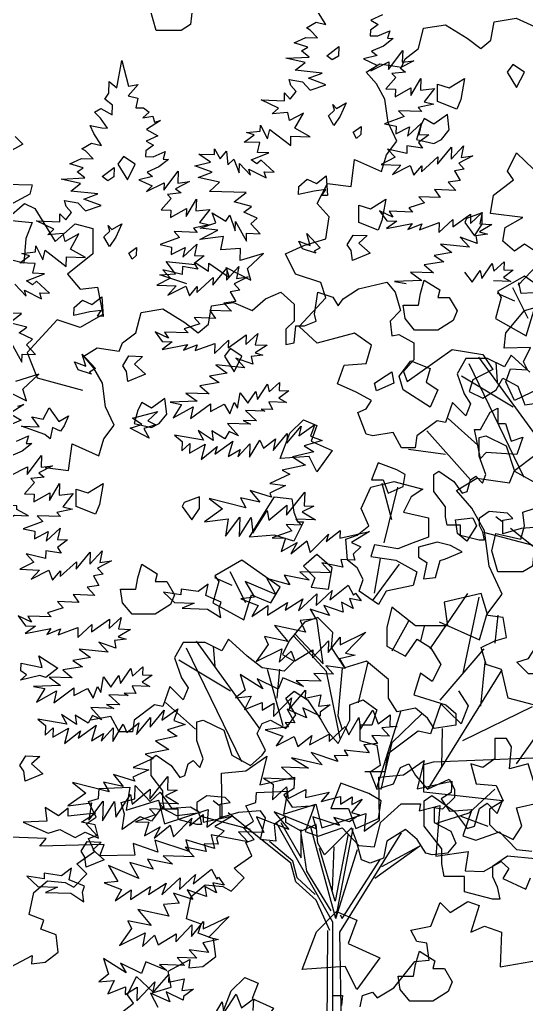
# Model space of a CAD drawing. Header units: inches. Extents: x -11 to 128, y 7 to 56.
# Drawn here: x 60.989 to 61.301, y 22.511 to 23.117 of the extents above; entities that cross this region are included whole.
import ezdxf

# ---------------------------------------------------------------- set-up
doc = ezdxf.new("R2010")
doc.units = ezdxf.units.IN
doc.header["$MEASUREMENT"] = 0
doc.layers.add('CAY', color=94, linetype='Continuous')
doc.layers.add('CAY-3', color=61, linetype='Continuous')
picture_1 = doc.add_image_def('image1.jpg', size_in_pixel=(1680, 1093))

# ---------------------------------------------------------------- blocks, each defined once
blk = doc.blocks.new('A$C76451831')
at = {"layer": 'CAY'}
for p, q in [((994.6, 1818.9), (1022.3, 1839.6)), ((987.6, 1801.8), (994.6, 1818.9)), ((915, 1791.2), (942.7, 1808.3)), ((942.7, 1808.3), (987.6, 1801.8)), ((935.7, 1767), (915, 1791.2)), ((953.4, 1735.8), (935.7, 1767)), ((959.8, 1687.4), (953.4, 1735.8)), ((977.5, 1649), (959.8, 1687.4)), ((4637.9, 1650.9), (4627.6, 1667.1)), ((4715.4, 1664.1), (4699.3, 1656.9)), ((956.3, 1621.3), (977.5, 1649)), ((4611, 1646.4), (4624.4, 1654.1)), ((4624.4, 1654.1), (4637.9, 1650.9)), ((4709.5, 1651.1), (4698.8, 1643.4)), ((4699.3, 1656.9), (4709.5, 1651.1)), ((4616.3, 1643.5), (4611, 1646.4)), ((4626.4, 1632.7), (4616.3, 1643.5)), ((4698.8, 1643.4), (4698.5, 1635.7)), ((4698.5, 1635.7), (4708.9, 1635.3)), ((4708.9, 1635.3), (4725.5, 1642.4)), ((4725.5, 1642.4), (4722.4, 1632.1)), ((946.3, 1586.5), (956.3, 1621.3)), ((4594.4, 1625.7), (4610.5, 1633.3)), ((4612.8, 1620.1), (4594.4, 1625.7)), ((4610.5, 1633.3), (4626.4, 1632.7)), ((4716.6, 1621.4), (4700.5, 1614.3)), ((4730.1, 1631.8), (4716.6, 1621.4)), ((4722.4, 1632.1), (4730.1, 1631.8)), ((890.9, 1611.3), (946.3, 1586.5)), ((4604.5, 1614.9), (4612.8, 1620.1)), ((4615, 1606.4), (4604.5, 1614.9)), ((4708, 1608.6), (4689.3, 1603.8)), ((4700.5, 1614.3), (4708, 1608.6)), ((4723.6, 1589.4), (4743.1, 1615.5)), ((4743.1, 1615.5), (4742.6, 1599.2)), ((4582.8, 1604.8), (4615, 1606.4)), ((4609.3, 1598.9), (4582.8, 1604.8)), ((4595.8, 1588.5), (4609.3, 1598.9)), ((4689.3, 1603.8), (4707.5, 1595.4)), ((4699.6, 1587.6), (4724, 1599.9)), ((4707.5, 1595.4), (4699.6, 1587.6)), ((4724, 1599.9), (4723.6, 1589.4)), ((4758.5, 1601.4), (4739.6, 1591.6)), ((4742.6, 1599.2), (4758.5, 1601.4)), ((4632.8, 1584.5), (4595.8, 1588.5)), ((4614, 1577.4), (4632.8, 1584.5)), ((4747.1, 1585.9), (4728.4, 1583.8)), ((4728.4, 1583.8), (4733.7, 1578.2)), ((4739.6, 1591.6), (4747.1, 1585.9)), ((4587.2, 1575.6), (4605.7, 1572.3)), ((4589.7, 1567.4), (4587.2, 1575.6)), ((4597.1, 1559), (4589.7, 1567.4)), ((4605.7, 1572.3), (4616.2, 1561)), ((4637.7, 1568.4), (4614, 1577.4)), ((4616.2, 1561), (4637.7, 1568.4)), ((4733.7, 1578.2), (4720, 1562.8)), ((4754.1, 1553.5), (4768.1, 1577)), ((4768.1, 1577), (4767.5, 1561.2)), ((4580.8, 1546.4), (4581.1, 1557.2)), ((4581.1, 1557.2), (4589, 1548.8)), ((4589, 1548.8), (4597.1, 1559)), ((4720, 1562.8), (4733.1, 1562.4)), ((4732.8, 1552), (4754.5, 1564.3)), ((4733.1, 1562.4), (4732.8, 1552)), ((4754.5, 1564.3), (4754.1, 1553.5)), ((4767.5, 1561.2), (4786.6, 1563.2)), ((4786.6, 1563.2), (4772.4, 1545.1)), ((4572.7, 1536.2), (4549.1, 1547.5)), ((4549.1, 1547.5), (4580.8, 1546.4)), ((4785.9, 1541.9), (4764.4, 1537.2)), ((4772.4, 1545.1), (4785.9, 1541.9)), ((4564.3, 1528.4), (4572.7, 1536.2)), ((4585.6, 1530.3), (4564.3, 1528.4)), ((4588, 1519.4), (4585.6, 1530.3)), ((4606.9, 1529.6), (4588, 1519.4)), ((4595.3, 1508.7), (4606.9, 1529.6)), ((4769.2, 1531.6), (4737.5, 1532.7)), ((4737.5, 1532.7), (4745, 1524.8)), ((4764.4, 1537.2), (4769.2, 1531.6)), ((4547.6, 1504.9), (4547.9, 1513.1)), ((4547.9, 1513.1), (4557.6, 1494.1)), ((4745, 1524.8), (4718.3, 1514.8)), ((4718.3, 1514.8), (4734.1, 1511.6)), ((4749.5, 1497.9), (4768.7, 1515.8)), ((4768.7, 1515.8), (4765.4, 1500)), ((4525.8, 1489.8), (4539.3, 1499.8)), ((4528.9, 1502.9), (4547.6, 1504.9)), ((4539.3, 1499.8), (4528.9, 1502.9)), ((4557.6, 1494.1), (4560.8, 1507.2)), ((4560.8, 1507.2), (4589.5, 1484.9)), ((4616.2, 1497.1), (4595.3, 1508.7)), ((4734.1, 1511.6), (4733.7, 1501.1)), ((4733.7, 1501.1), (4752.6, 1510.9)), ((4752.6, 1510.9), (4749.5, 1497.9)), ((4779, 1499.6), (4765, 1489.2)), ((4765.4, 1500), (4779, 1499.6)), ((4547, 1489.1), (4525.8, 1489.8)), ((4543.8, 1475.6), (4547, 1489.1)), ((4589.5, 1484.9), (4589.9, 1498)), ((4589.9, 1498), (4616.2, 1497.1)), ((4765, 1489.2), (4770.2, 1481.3)), ((4463.6, 1473.4), (4484.8, 1472.7)), ((4479.5, 1462), (4463.6, 1473.4)), ((4484.8, 1472.7), (4485.1, 1480.4)), ((4485.1, 1480.4), (4492.8, 1466.9)), ((4492.8, 1466.9), (4501.3, 1477.1)), ((4501.3, 1477.1), (4503.4, 1458.4)), ((4535.3, 1465.5), (4559.7, 1475)), ((4559.7, 1475), (4543.8, 1475.6)), ((4722.1, 1480.2), (4732.6, 1469)), ((4748.6, 1473.9), (4722.1, 1480.2)), ((4749, 1484.7), (4748.6, 1473.9)), ((4770.2, 1481.3), (4749, 1484.7)), ((4790.7, 1459.3), (4810.1, 1482.6)), ((4809.5, 1466.3), (4826.5, 1484.8)), ((4810.1, 1482.6), (4809.5, 1466.3)), ((4826.5, 1484.8), (4823.2, 1468.6)), ((4458, 1457.3), (4479.5, 1462)), ((4503.4, 1458.4), (4511.4, 1466.3)), ((4511.4, 1466.3), (4518.8, 1447.4)), ((4518.8, 1447.4), (4519.3, 1460.6)), ((4519.3, 1460.6), (4534.6, 1444.2)), ((4543.3, 1459.7), (4535.3, 1465.5)), ((4548.9, 1465), (4543.3, 1459.7)), ((4566.9, 1448.5), (4548.9, 1465)), ((4732.6, 1469), (4713.7, 1459.2)), ((4713.7, 1459.2), (4740.4, 1458.3)), ((4769, 1449.1), (4791.1, 1469.7)), ((4791.1, 1469.7), (4790.7, 1459.3)), ((4839.1, 1470.7), (4820.2, 1461)), ((4820.2, 1461), (4827.6, 1452.5)), ((4823.2, 1468.6), (4839.1, 1470.7)), ((4481.7, 1448.7), (4458, 1457.3)), ((4462.4, 1441.3), (4481.7, 1448.7)), ((4534.6, 1444.2), (4532.2, 1452.4)), ((4532.2, 1452.4), (4555.8, 1440.7)), ((4555.8, 1440.7), (4553.3, 1449)), ((4553.3, 1449), (4566.9, 1448.5)), ((4740.4, 1458.3), (4729, 1445.5)), ((4729, 1445.5), (4753.5, 1457.8)), ((4753.5, 1457.8), (4758.5, 1444.5)), ((4758.5, 1444.5), (4769.3, 1457.3)), ((4769.3, 1457.3), (4769, 1449.1)), ((4827.6, 1452.5), (4814.4, 1450.3)), ((4814.4, 1450.3), (4822.1, 1436.9)), ((4491.7, 1434.8), (4462.4, 1441.3)), ((4478.1, 1422.1), (4491.7, 1434.8)), ((4822.1, 1436.9), (4805.7, 1434.7)), ((4805.7, 1434.7), (4816.2, 1423.5)), ((4528.3, 1420.4), (4478.1, 1422.1)), ((4512, 1407.8), (4528.3, 1420.4)), ((4786.8, 1424.5), (4794.5, 1413.8)), ((4816.2, 1423.5), (4786.8, 1424.5)), ((4200.3, 1384.7), (4224.5, 1405.3)), ((4224.5, 1405.3), (4238.7, 1398.8)), ((4535.8, 1401.5), (4512, 1407.8)), ((4773, 1406.4), (4751.5, 1399.4)), ((4794.5, 1413.8), (4765.1, 1414.8)), ((4765.1, 1414.8), (4773, 1406.4)), ((4238.7, 1398.8), (4266.4, 1353.4)), ((4487, 1379.2), (4482, 1392.5)), ((4482, 1392.5), (4500.7, 1381.4)), ((4525.1, 1393.7), (4535.8, 1401.5)), ((4543.4, 1385.4), (4525.1, 1393.7)), ((4711.4, 1395.4), (4721.4, 1381.9)), ((4729.7, 1386.6), (4711.4, 1395.4)), ((4724.6, 1394.9), (4729.7, 1386.6)), ((4756.7, 1393.8), (4724.6, 1394.9)), ((4751.5, 1399.4), (4756.7, 1393.8)), ((4835.9, 1377.9), (4852.3, 1393.2)), ((4852.3, 1393.2), (4849, 1377.4)), ((4465.5, 1371.8), (4487, 1379.2)), ((4500.7, 1381.4), (4505.9, 1389.4)), ((4505.9, 1389.4), (4513.4, 1367.9)), ((4513.4, 1367.9), (4513.8, 1381)), ((4513.8, 1381), (4528.7, 1353.7)), ((4535, 1377.5), (4543.4, 1385.4)), ((4735, 1381.4), (4721, 1371)), ((4721, 1371), (4756.1, 1378)), ((4721.4, 1381.9), (4735, 1381.4)), ((4756.1, 1378), (4750.4, 1370)), ((4766.3, 1369.4), (4793.3, 1379.4)), ((4792.9, 1365.8), (4812.1, 1383.7)), ((4793.3, 1379.4), (4792.9, 1365.8)), ((4811.7, 1373.3), (4836.3, 1391)), ((4812.1, 1383.7), (4811.7, 1373.3)), ((4836.3, 1391), (4835.9, 1377.9)), ((4266.4, 1353.4), (4294.1, 1377.6)), ((4294.1, 1377.6), (4318.3, 1371.1)), ((4318.3, 1371.1), (4318.3, 1336.3)), ((4464.9, 1355.9), (4489.4, 1368.7)), ((4489.4, 1368.7), (4465.5, 1371.8)), ((4528.7, 1353.7), (4529.1, 1364.6)), ((4529.1, 1364.6), (4547.7, 1363.9)), ((4547.7, 1363.9), (4535, 1377.5)), ((4750.4, 1370), (4769.3, 1377.5)), ((4769.3, 1377.5), (4766.3, 1369.4)), ((4865.3, 1376.9), (4848.6, 1366.6)), ((4848.6, 1366.6), (4859.4, 1363.5)), ((4849, 1377.4), (4865.3, 1376.9)), ((4497.2, 1360.3), (4464.9, 1355.9)), ((4493.9, 1341.8), (4497.2, 1360.3)), ((4822.1, 1359.3), (4834.8, 1345.7)), ((4845.4, 1350.8), (4822.1, 1359.3)), ((4859.4, 1363.5), (4843.5, 1361.3)), ((4843.5, 1361.3), (4845.4, 1350.8)), ((4520.7, 1343.6), (4493.9, 1341.8)), ((4520.1, 1327.3), (4520.7, 1343.6)), ((4810.5, 1338.4), (4786.3, 1334.3)), ((4834.8, 1345.7), (4795, 1349.9)), ((4795, 1349.9), (4810.5, 1338.4)), ((4318.3, 1336.3), (4283.5, 1308.6)), ((4431.5, 1309.1), (4418.5, 1325.8)), ((4418.5, 1325.8), (4458.3, 1321.7)), ((4458.3, 1321.7), (4458.4, 1324.4)), ((4458.4, 1324.4), (4477, 1312.9)), ((4477, 1312.9), (4477.4, 1323.8)), ((4477.4, 1323.8), (4505.7, 1304.2)), ((4552.2, 1337), (4520.1, 1327.3)), ((4530.1, 1316.5), (4552.2, 1337)), ((4799.6, 1325.7), (4772.7, 1321.2)), ((4786.3, 1334.3), (4799.6, 1325.7)), ((4868.1, 1312.9), (4882.1, 1325.5)), ((4882.1, 1325.5), (4881.7, 1314.6)), ((4501.2, 1317.5), (4535, 1300.5)), ((4505.7, 1304.2), (4501.2, 1317.5)), ((4535, 1300.5), (4530.1, 1316.5)), ((4753.8, 1311.4), (4769.3, 1300)), ((4785.5, 1310.3), (4753.8, 1311.4)), ((4772.7, 1321.2), (4785.5, 1310.3)), ((4828.1, 1311.5), (4838.5, 1297.6)), ((4838.5, 1297.6), (4849.5, 1313.5)), ((4849.5, 1313.5), (4851.8, 1302.5)), ((4851.8, 1302.5), (4865.7, 1323.4)), ((4865.7, 1323.4), (4868.1, 1312.9)), ((4894.8, 1314.2), (4881.4, 1304.2)), ((4881.7, 1314.6), (4894.8, 1314.2)), ((4283.5, 1308.6), (4300.6, 1287.9)), ((4410.2, 1307.5), (4431.5, 1309.1)), ((4446.9, 1295.4), (4410.2, 1307.5)), ((4682.3, 1288.4), (4721.2, 1297.8)), ((4721.2, 1297.8), (4733, 1283.7)), ((4769.3, 1300), (4732.1, 1298.6)), ((4732.1, 1298.6), (4747.8, 1295.7)), ((4891.6, 1298.4), (4867.6, 1299.3)), ((4881.4, 1304.2), (4891.6, 1298.4)), ((4300.6, 1287.9), (4324.7, 1290.9)), ((4324.7, 1290.9), (4331.8, 1253.1)), ((4554.9, 1274.6), (4575.8, 1283.7)), ((4575.8, 1283.7), (4594.3, 1267.5)), ((4622.2, 1253.8), (4626.9, 1283.7)), ((4626.9, 1283.7), (4647.3, 1277)), ((4661.5, 1274.6), (4682.3, 1288.4)), ((4733, 1283.7), (4740.1, 1258.5)), ((4481, 1265.2), (4511.3, 1269.9)), ((4511.3, 1269.9), (4536.5, 1258.5)), ((4536.5, 1258.5), (4554.9, 1274.6)), ((4647.3, 1277), (4654.4, 1265.2)), ((4654.4, 1265.2), (4661.5, 1274.6)), ((4384.3, 1256.1), (4414.2, 1260.8)), ((4414.2, 1260.8), (4444.1, 1242.4)), ((4476.7, 1240), (4481, 1265.2)), ((4594.3, 1267.5), (4594.3, 1244.3)), ((4740.1, 1258.5), (4725.9, 1244.3)), ((4269.3, 1246.1), (4228, 1201.2)), ((4300.6, 1235.4), (4269.3, 1246.1)), ((4331.8, 1253.1), (4300.6, 1235.4)), ((4377.3, 1228.2), (4384.3, 1256.1)), ((4594.3, 1244.3), (4582.9, 1232.9)), ((4608.4, 1237.6), (4624.5, 1244.3)), ((4624.5, 1244.3), (4622.2, 1253.8)), ((4725.9, 1244.3), (4728.3, 1223.9)), ((4444.1, 1242.4), (4462.6, 1228.2)), ((4462.6, 1228.2), (4476.7, 1240)), ((4582.9, 1232.9), (4582.9, 1212.1)), ((4594.3, 1214.4), (4596.6, 1237.6)), ((4596.6, 1237.6), (4608.4, 1237.6)), ((4358.8, 1214.4), (4377.3, 1228.2)), ((4728.3, 1223.9), (4737.7, 1225.8)), ((4737.7, 1225.8), (4758.6, 1214.4)), ((4305.7, 1196), (4324.2, 1207.4)), ((4324.2, 1207.4), (4354.1, 1203)), ((4354.1, 1203), (4358.8, 1214.4)), ((4582.9, 1212.1), (4594.3, 1214.4)), ((4749.1, 1161.4), (4811.2, 1205.4)), ((4758.6, 1214.4), (4758.6, 1191.2)), ((4811.2, 1205.4), (4852.9, 1198.3)), ((4228, 1201.2), (4241.6, 1166.4)), ((4319.5, 1179.8), (4305.7, 1196)), ((4758.6, 1191.2), (4744.4, 1175.1)), ((4852.9, 1198.3), (4866.7, 1177.9)), ((4331.3, 1159), (4319.5, 1179.8)), ((4866.7, 1177.9), (4839.1, 1163.7)), ((4241.6, 1166.4), (4304.1, 1149.3)), ((4744.4, 1175.1), (4749.1, 1161.4)), ((4839.1, 1163.7), (4834.4, 1147.6)), ((4871.4, 1149.9), (4880.4, 1166.1)), ((4880.4, 1166.1), (4901.2, 1154.7)), ((4335.6, 1126.7), (4331.3, 1159)), ((4852.9, 1138.5), (4871.4, 1149.9)), ((4901.2, 1154.7), (4910.7, 1129.1)), ((4834.4, 1147.6), (4852.9, 1138.5)), ((4347.4, 1101.2), (4335.6, 1126.7)), ((4910.7, 1129.1), (4942.9, 1133.8)), ((4333.2, 1082.7), (4347.4, 1101.2)), ((4326.6, 1059.5), (4333.2, 1082.7)), ((4284.9, 1039.1), (4289.6, 1076)), ((4289.6, 1076), (4326.6, 1059.5)), ((4252.7, 1043.4), (4284.9, 1039.1)), ((4728.3, 971.5), (4715.1, 1021.6)), ((4717.8, 939.8), (4736.3, 1016.3)), ((4704.6, 871.1), (4712.5, 918.7)), ((4701.9, 860.6), (4738.9, 910.7)), ((2009.3, 881.7), (1985.5, 892.2)), ((2027.8, 857.9), (2006.6, 900.2)), ((4509.3, 881.7), (4485.5, 892.2)), ((4527.8, 857.9), (4506.6, 900.2)), ((4781, 794.5), (4832.5, 870.4)), ((4850.9, 870.4), (4799.8, 858.6)), ((4826.2, 761), (4847.8, 865.6)), ((4860, 840.1), (4850.9, 870.4)), ((4728.3, 851.9), (4721.2, 824)), ((4760.5, 826.3), (4728.3, 851.9)), ((4799.8, 858.6), (4804.6, 826.3)), ((4626.9, 837.7), (4608.4, 831)), ((4647.3, 816.9), (4626.9, 837.7)), ((4880.8, 837.7), (4860, 840.1)), ((4870.1, 802.5), (4874.1, 840.9)), ((4885.5, 810.2), (4880.8, 837.7)), ((4608.4, 831), (4587.6, 805.5)), ((4634, 774), (4625.3, 835.7)), ((4721.2, 824), (4721.2, 798.4)), ((4728.6, 791.9), (4751.7, 832.8)), ((4804.6, 826.3), (4760.5, 826.3)), ((4768, 805.1), (4772.9, 825.9)), ((4638.7, 763.4), (4593.5, 812.2)), ((4595.8, 814.5), (4634, 774)), ((4645.4, 796.4), (4647.3, 816.9)), ((2047.7, 684.5), (1960.2, 805.1)), ((1985.8, 770.9), (1983.8, 797.9)), ((4442.1, 803.1), (4430.3, 782.3)), ((4472, 803.1), (4442.1, 803.1)), ((4547.7, 684.5), (4460.2, 805.1)), ((4495.2, 791.7), (4472, 803.1)), ((4485.8, 770.9), (4483.8, 797.9)), ((4504.2, 807.8), (4495.2, 791.7)), ((4529.8, 784.6), (4504.2, 807.8)), ((4587.6, 805.5), (4578.1, 787)), ((4721.2, 798.4), (4746.8, 784.6)), ((4746.8, 784.6), (4762.9, 807.8)), ((4762.9, 807.8), (4781.4, 796.4)), ((4850.9, 796.4), (4869.4, 805.5)), ((4869.4, 805.5), (4885.5, 810.2)), ((2022.3, 639.8), (1946.8, 795.6)), ((4522.3, 639.8), (4446.8, 795.6)), ((4550.6, 768.5), (4529.8, 784.6)), ((4578.1, 787), (4594.3, 777.9)), ((4663.8, 768.5), (4645.4, 796.4)), ((4781.4, 796.4), (4795.5, 773.2)), ((4794.3, 724.1), (4854.9, 794.5)), ((4857.6, 773.2), (4850.9, 796.4)), ((2007, 736.3), (1936.2, 779.1)), ((4430.3, 782.3), (4439.8, 754.7)), ((4507, 736.3), (4436.2, 779.1)), ((4594.3, 777.9), (4580.5, 763.8)), ((4693.7, 777.9), (4663.8, 768.5)), ((4682.7, 720.5), (4695.7, 776.4)), ((4723.6, 752.4), (4693.7, 777.9)), ((4795.5, 773.2), (4783.7, 750)), ((4850.1, 715.8), (4856.4, 776.4)), ((4878.5, 766.1), (4857.6, 773.2)), ((4580.5, 763.8), (4550.6, 768.5)), ((4579.1, 689), (4557.9, 766.3)), ((4571.1, 726.8), (4574.5, 766.9)), ((4657.5, 671.8), (4638.7, 763.4)), ((4659.9, 768.1), (4654, 702.8)), ((4767.6, 761.4), (4758.6, 731.5)), ((4783.7, 750), (4767.6, 761.4)), ((4778.7, 602.9), (4879.6, 765.8)), ((4887.9, 726.8), (4878.5, 766.1)), ((4439.8, 754.7), (4448.8, 741)), ((4723.6, 726.8), (4723.6, 752.4)), ((4423.7, 742.9), (4414.2, 715.4)), ((4430.3, 736.3), (4423.7, 742.9)), ((4442.1, 724.5), (4430.3, 736.3)), ((4448.8, 741), (4442.1, 724.5)), ((4758.6, 731.5), (4802.2, 717.8)), ((1958.8, 684.4), (1917.8, 720.8)), ((4402.8, 717.8), (4374.9, 696.9)), ((4414.2, 715.4), (4402.8, 717.8)), ((4458.8, 684.4), (4417.8, 720.8)), ((4735.4, 708.3), (4723.6, 726.8)), ((4802.2, 717.8), (4816, 706)), ((4922.5, 717.8), (4887.9, 726.8)), ((1948.8, 636.8), (1888.7, 704)), ((4654, 702.8), (4659.9, 684)), ((4707.6, 603.7), (4740.9, 709.9)), ((4728.7, 665.9), (4769.2, 705.2)), ((4760.5, 713.1), (4735.4, 708.3)), ((4777, 699.3), (4760.5, 713.1)), ((4816, 706), (4816, 689.9)), ((4825.4, 669), (4921.3, 715.4)), ((4342.7, 701.7), (4314.8, 696.9)), ((4354.1, 680.8), (4342.7, 701.7)), ((4374.9, 696.9), (4372.6, 680.8)), ((4786.1, 685.5), (4777, 699.3)), ((4816, 689.9), (4786.1, 685.5)), ((4899.3, 636.8), (4938.6, 692.2)), ((1914.2, 671.4), (1863.5, 678.5)), ((4372.6, 680.8), (4354.1, 680.8)), ((4796.7, 631.7), (4797.9, 685.1)), ((4713.4, 601.8), (4728.7, 665.9)), ((4834.4, 569.5), (4869.4, 602.2)), ((1991.5, 579.5), (1983.4, 586)), ((4491.5, 579.5), (4483.4, 586)), ((2041.2, 539.6), (2003.7, 569.7)), ((4541.2, 539.6), (4503.7, 569.7)), ((4789.6, 555.4), (4834.4, 569.5)), ((2034.5, 546.7), (1966.9, 564.4)), ((4534.5, 546.7), (4466.9, 564.4)), ((4647.3, 419.7), (4569.9, 556)), ((4575.8, 556.2), (4604.1, 507.8)), ((4823, 565.2), (4860, 551.4)), ((4602.9, 544.4), (4611.2, 489.7)), ((4604.1, 507.8), (4604.1, 546.7)), ((4651.6, 424.8), (4617.3, 549.9)), ((4668.2, 540.8), (4650.5, 448.4)), ((4651.6, 424.8), (4675, 548.1)), ((4656.8, 405.9), (4741.3, 542.4)), ((4589.9, 500.7), (4541.2, 539.6)), ((4592.3, 503.1), (4560.4, 530.2)), ((4650.5, 448.4), (4629.2, 520.8)), ((4646.9, 463.7), (4649.3, 523.1)), ((4651.6, 424.8), (4681.2, 519.2)), ((4705.1, 479.9), (4766.8, 524.3)), ((4714.5, 496), (4764.5, 523.1)), ((4596.6, 475.1), (4589.9, 500.7)), ((4598.2, 480.3), (4592.3, 503.1)), ((4659.9, 424.8), (4712.2, 505.4)), ((4611.2, 489.7), (4644.6, 435.4)), ((4624.5, 449.6), (4596.6, 475.1)), ((4623.3, 457.8), (4598.2, 480.3)), ((4643, 408.3), (4624.5, 449.6)), ((4647.3, 135.4), (4647.3, 419.7)), ((4657.5, 429.5), (4659.9, 424.8)), ((4638.3, 140.1), (4640.6, 408.3)), ((4661.5, 135.4), (4656.8, 405.9))]:
    blk.add_line(p, q, dxfattribs=at)
for points in [[(4205.5, 1917.1), (4235, 1933), (4233.9, 1921.4), (4252.9, 1923.5), (4270.8, 1937.2), (4267.7, 1961.4), (4246.6, 1968.8), (4250.8, 1981.5), (4230.8, 1988.9), (4237.1, 2019.4), (4256.1, 2035.3), (4280.3, 2033.1), (4291.9, 2026.8), (4309.9, 2044.7), (4296.2, 2058.5), (4320.4, 2075.3), (4312, 2093.3), (4323.6, 2097.5), (4308.8, 2113.3), (4322.5, 2122.8), (4312, 2143.9), (4325.7, 2148.1), (4326.7, 2161.8), (4368.9, 2163.9), (4363.7, 2132.3), (4408, 2146), (4416.4, 2113.3), (4476.5, 2133.3), (4474.4, 2109.1), (4495.5, 2123.9), (4494.4, 2182.9), (4528.2, 2186.1), (4556.7, 2206.1), (4547.2, 2167.1), (4594.6, 2177.6), (4593.6, 2161.8), (4579.9, 2153.4), (4591.5, 2136.5), (4622.1, 2138.6), (4609.4, 2102.8), (4627.3, 2096.4), (4660, 2108), (4683.2, 2083.8), (4704.3, 2081.7), (4712.8, 2115.4), (4741.2, 2140.7), (4767.6, 2140.7), (4765.5, 2131.2), (4794, 2138.6), (4788.7, 2069), (4833, 2075.3), (4828.8, 2049), (4854.1, 2047.9), (4878.3, 2061.6), (4888.9, 2052.1), (4880.5, 2038.4), (4912.1, 2023.7), (4918.4, 2039.5)], [(4930, 1151.2), (4896.3, 1135.4), (4884.7, 1160.7), (4891, 1178.6), (4914.2, 1177.5), (4908.9, 1188.1), (4918.4, 1208.1), (4882.5, 1207.1), (4884.7, 1228.2), (4910, 1258.8), (4924.7, 1263)], [(4939.5, 1284.1), (4905.7, 1282), (4902.6, 1296.7), (4901.5, 1293.6), (4937.4, 1331.5), (4910, 1349.5), (4896.3, 1340), (4880.4, 1353.7), (4883.6, 1372.7), (4907.9, 1386.4), (4863.6, 1391.6), (4867.8, 1417), (4895.2, 1438.1), (4886.8, 1449.7), (4899.4, 1475), (4922.6, 1452.8)], [(4680, 1494.9), (4675.3, 1503.2), (4686, 1511), (4685.6, 1500.1), (4680, 1494.9)], [(444.5, 1066.7), (472, 1087.8), (463.5, 1099.4), (476.2, 1124.7), (499.4, 1102.6), (523.6, 1110), (519.4, 1132.1), (549, 1147.9), (547.9, 1136.3), (566.9, 1138.4), (584.8, 1152.1), (581.7, 1176.4), (560.6, 1183.8), (564.8, 1196.4), (544.7, 1203.8), (551.1, 1234.4), (570.1, 1250.2), (594.3, 1248.1), (605.9, 1241.8), (623.8, 1259.7), (610.1, 1273.4), (634.4, 1290.3), (625.9, 1308.2), (637.6, 1312.5), (622.8, 1328.3), (636.5, 1337.8), (625.9, 1358.9), (639.7, 1363.1), (640.7, 1376.8), (682.9, 1378.9), (677.6, 1347.3), (721.9, 1361), (730.4, 1328.3), (790.5, 1348.3), (788.4, 1324.1), (809.5, 1338.8), (808.4, 1397.9), (842.2, 1401.1), (870.6, 1421.1), (861.1, 1382.1), (908.6, 1392.6), (907.6, 1376.8), (893.8, 1368.4), (905.4, 1351.5), (936, 1353.6), (923.4, 1317.7), (941.3, 1311.4), (974, 1323), (997.2, 1298.7), (1018.3, 1296.6)], [(1324.2, 1107.9), (1334.7, 1097.3), (1315.7, 1086.8)], [(1310.4, 1042.5), (1347.4, 1041.4), (1344.2, 1028.7), (1309.4, 1009.8)], [(1314.7, 992.9), (1347.4, 989.7), (1338.9, 967.6), (1335.8, 933.8), (1302, 942.3)], [(2029.8, 784.6), (2004.2, 807.8), (1995.2, 791.7), (1972, 803.1), (1942.1, 803.1), (1930.3, 782.3), (1939.8, 754.7), (1948.8, 741), (1942.1, 724.5), (1930.3, 736.3), (1923.7, 742.9), (1914.2, 715.4), (1902.8, 717.8), (1874.9, 696.9), (1872.6, 680.8), (1854.1, 680.8), (1842.7, 701.7), (1814.8, 696.9), (1805.7, 699.3), (1794.3, 729.2), (1805.7, 733.9), (1812.8, 745.3), (1792, 757.1), (1766.4, 768.5), (1775.5, 794.1), (1805.7, 796.4), (1812.8, 821.6), (1789.6, 837.7), (1738.5, 824), (1713.4, 847.2), (1750.3, 886.5), (1743.2, 907.3), (1708.6, 918.7), (1694.9, 946.6), (1720, 958), (1750.3, 967.1), (1755, 997.4), (1738.5, 1015.9), (1752.7, 1043.4), (1784.9, 1039.1), (1789.6, 1076), (1826.6, 1059.5), (1833.2, 1082.7), (1847.4, 1101.2), (1835.6, 1126.7), (1831.3, 1159), (1819.5, 1179.8), (1805.7, 1196), (1824.2, 1207.4), (1854.1, 1203), (1858.8, 1214.4), (1877.3, 1228.2), (1884.3, 1256.1), (1914.2, 1260.8), (1944.1, 1242.4), (1962.6, 1228.2), (1976.7, 1240), (1981, 1265.2), (2011.3, 1269.9), (2036.5, 1258.5)], [(1305.7, 761.9), (1339.5, 744.9), (1334.6, 760.9), (1356.7, 781.5), (1324.6, 771.7)], [(1318.3, 825.4), (1333.2, 798.2), (1333.6, 809), (1352.2, 808.4), (1339.5, 822), (1347.9, 829.8), (1329.6, 838.2), (1340.3, 846), (1316.5, 852.2), (1332.8, 864.8), (1282.6, 866.6)], [(1323.8, 905), (1339.1, 888.6), (1336.7, 896.9), (1360.3, 885.2), (1357.8, 893.4), (1371.4, 892.9), (1353.4, 909.4), (1347.8, 904.2), (1339.8, 909.9), (1364.2, 919.5), (1348.4, 920), (1351.5, 933.5), (1330.3, 934.3), (1343.8, 944.2), (1333.4, 947.3), (1352.1, 949.4), (1352.4, 957.5), (1362.1, 938.6), (1365.3, 951.6), (1394, 929.3), (1394.4, 942.4), (1420.7, 941.5), (1399.8, 953.1), (1411.4, 974), (1392.5, 963.8), (1390.1, 974.8), (1368.8, 972.8), (1377.2, 980.7), (1353.6, 991.9), (1385.3, 990.8), (1385.6, 1001.7), (1393.5, 993.3), (1401.6, 1003.4), (1394.2, 1011.8), (1391.7, 1020.1), (1410.2, 1016.7), (1420.7, 1005.5), (1442.2, 1012.9), (1418.5, 1021.8), (1437.3, 1028.9), (1400.3, 1032.9), (1413.8, 1043.3), (1387.3, 1049.2), (1419.5, 1050.8), (1409, 1059.4), (1417.3, 1064.5), (1398.9, 1070.1), (1415, 1077.7), (1430.9, 1077.2), (1420.8, 1088), (1415.5, 1090.9), (1428.9, 1098.6), (1442.4, 1095.4), (1432.1, 1111.6), (1427, 1122.6), (1443.2, 1119.4), (1450.9, 1119.1), (1441, 1132.6), (1433.1, 1141), (1441.4, 1146.2), (1457, 1137.5), (1457.5, 1150.6), (1447.3, 1159.1), (1452.6, 1167.1), (1453.1, 1182.9), (1463.7, 1174.4), (1470.5, 1211.8), (1479.7, 1176.6), (1492.9, 1178.8), (1479.2, 1163.4), (1492.2, 1160.3), (1489.5, 1147.2), (1499.9, 1146.8), (1507.9, 1141.1), (1499.4, 1133.3), (1512.7, 1135.5), (1515.1, 1127.3), (1523.3, 1129.7), (1504.3, 1117.2), (1519.9, 1108.5), (1503.8, 1101.4), (1514, 1095.6), (1503.3, 1087.8), (1503, 1080.1), (1513.4, 1079.7), (1530, 1086.9), (1526.9, 1076.5), (1534.6, 1076.3), (1521.1, 1065.9), (1505, 1058.7), (1512.5, 1053), (1493.8, 1048.2), (1512, 1039.9), (1504.1, 1032), (1528.5, 1044.3), (1528.1, 1033.9), (1547.6, 1060), (1547.1, 1043.7), (1563, 1045.8), (1544.1, 1036.1), (1551.6, 1030.3), (1532.9, 1028.3), (1538.2, 1022.7), (1524.5, 1007.3), (1537.6, 1006.8), (1537.3, 996.4), (1559, 1008.8), (1558.6, 997.9), (1572.6, 1021.5), (1572, 1005.6), (1591.1, 1007.7), (1576.9, 989.6), (1590.4, 986.4), (1568.9, 981.7), (1573.7, 976.1), (1542, 977.2), (1549.5, 969.2), (1522.8, 959.3), (1538.6, 956), (1538.2, 945.6), (1557.1, 955.4), (1554, 942.3), (1573.2, 960.2), (1569.9, 944.5), (1583.5, 944), (1569.5, 933.6), (1574.7, 925.7), (1553.5, 929.2), (1553.1, 918.3), (1526.6, 924.7), (1537.1, 913.4), (1518.2, 903.7), (1544.9, 902.7), (1533.5, 890), (1558, 902.3), (1563, 889), (1573.8, 901.7), (1573.5, 893.6), (1595.6, 914.1), (1595.2, 903.7), (1614.6, 927.1), (1614, 910.8), (1631, 929.2), (1627.7, 913), (1643.6, 915.2), (1624.7, 905.4), (1632.1, 897), (1618.9, 894.7), (1626.6, 881.3), (1610.2, 879.2), (1620.7, 867.9), (1591.3, 868.9), (1599.1, 858.2), (1569.6, 859.3), (1577.5, 850.8), (1556, 843.9), (1561.2, 838.3), (1529.1, 839.4), (1534.2, 831), (1515.9, 839.8), (1525.9, 826.3), (1539.5, 825.9), (1525.5, 815.5), (1560.6, 822.4), (1554.9, 814.4), (1573.8, 821.9), (1570.8, 813.9), (1597.8, 823.8), (1597.4, 810.2), (1616.6, 828.2), (1616.2, 817.7), (1640.9, 835.5), (1640.4, 822.3), (1656.8, 837.6), (1653.5, 821.9), (1669.8, 821.3), (1653.1, 811), (1663.9, 807.9), (1648, 805.8), (1649.9, 795.3), (1626.6, 803.8), (1639.3, 790.2), (1599.5, 794.3), (1615, 782.9), (1590.8, 778.7), (1604.1, 770.1), (1577.2, 765.6), (1590, 754.7), (1558.3, 755.8), (1573.8, 744.4), (1536.6, 743), (1552.3, 740.2), (1540.8, 721.6), (1568.1, 736.9), (1564.8, 720.7), (1592.2, 741.1), (1591.9, 730.6), (1610.8, 740.4), (1618.5, 727), (1624.5, 742.7), (1629.2, 734.8), (1632.6, 756), (1643, 742), (1654, 757.9), (1656.3, 747), (1670.2, 767.8), (1672.6, 757.3), (1686.6, 770), (1686.2, 759.1), (1699.3, 758.6), (1685.9, 748.7), (1696.1, 742.9), (1672.1, 743.7), (1677.2, 733.1), (1661.3, 733.7), (1666.6, 730.8), (1639.9, 731.7), (1655.3, 717.6), (1636.8, 718.2), (1647, 712.9), (1615.3, 714), (1630.6, 697.1), (1617.6, 703), (1611.9, 692.8), (1593.7, 703.8), (1595.9, 690.6), (1575.1, 704.5), (1582.3, 691.1), (1542.7, 697.9), (1553.3, 689.4), (1552.8, 676.3), (1563.6, 686.3), (1563.1, 673.2), (1584.9, 685.6), (1579.1, 664.5), (1601.1, 682.3), (1598, 672), (1622.6, 689.7), (1616.4, 668.6), (1632.6, 678.5), (1629.6, 668.1), (1646.1, 686.1), (1645.4, 667.6), (1659.8, 691.1), (1664.9, 680), (1681.2, 693.1), (1677.9, 676.9), (1697.3, 700.2), (1696.8, 687.1), (1716.2, 710.4), (1713, 696.9), (1734.9, 712.5), (1729.3, 696.4), (1745, 690.8), (1720.7, 683.5), (1733.6, 674.9), (1704.3, 668.2), (1722.5, 656.7), (1690.1, 650.1), (1700.8, 644.3), (1673.6, 631.7), (1694.8, 628.7), (1673.2, 618.6), (1675.7, 613), (1646.5, 622.2), (1659.6, 605.9), (1633, 611.8), (1640.7, 598.4), (1590.4, 611), (1608.5, 596.8), (1583.9, 579.1), (1616.2, 583.4), (1612.6, 559.5), (1632.1, 585.5), (1631.2, 558.8), (1648, 585), (1649.9, 563.6), (1669.6, 594.7), (1671.9, 581.4), (1696.6, 601.9), (1696.1, 588.3), (1721.2, 619.6), (1720.6, 601), (1733.7, 600.6), (1717.6, 593), (1735.8, 581.9), (1709.1, 582.8), (1716.9, 574.4), (1695.7, 575.2), (1703.5, 566.7), (1676.5, 557.2), (1695, 556.6), (1688.9, 538.2), (1710.7, 550.6), (1702.4, 535), (1724.3, 552.8), (1728.8, 536.8), (1753.7, 562.3), (1750.6, 551.9), (1769.7, 567.1), (1769.3, 556.7), (1810, 565.7), (1785.4, 550.7), (1798.4, 544.8), (1787.6, 534.8), (1790, 526.5), (1771, 527.2), (1773.4, 516.7), (1744.6, 522.7), (1757.2, 509.1), (1714.7, 510.6), (1727.4, 499.2), (1693.2, 505.9), (1700.9, 492.5), (1669.1, 501.3), (1681.4, 479.5), (1639.5, 497.3), (1652.3, 475.6), (1633.6, 473.5), (1657.4, 464.5), (1648.7, 449), (1670.5, 464.1), (1670, 450.9), (1697.4, 468.6), (1694.3, 457.8), (1718.8, 473.3), (1712.8, 457.1), (1737.7, 480.3), (1737.1, 464.5), (1759.1, 485), (1755.9, 472), (1780.7, 492.4), (1788.3, 478.5), (1790.7, 481.2), (1798.5, 470.5), (1782.7, 473.7), (1787.7, 460), (1771.7, 468.7), (1773.9, 455), (1747.5, 464.1), (1755.2, 450.7), (1728.8, 459.3), (1736.5, 445.9), (1715.1, 443.9), (1722.2, 427.8), (1680, 437), (1698.2, 415), (1666.3, 421.6), (1671.3, 411), (1654.7, 387.5), (1689.7, 404.9), (1686.3, 386.4), (1702.7, 401.7), (1707.7, 388.4), (1732.3, 403.4), (1731.9, 392.6), (1754, 415.8), (1753.4, 400), (1770, 420.7), (1769.7, 410.3), (1805.2, 427.6), (1777.4, 399.1), (1790.4, 396), (1769, 391.3), (1776.7, 377.8), (1750.1, 381.5), (1760.6, 370.2), (1733.8, 371.2), (1743.9, 360.4), (1709.5, 361.6), (1719.6, 353.1), (1691, 365), (1685, 349.3), (1656.1, 363.5), (1663.8, 350.1), (1632.7, 369.7), (1639.7, 348.2), (1626.2, 337.8), (1647.6, 339.7), (1638.8, 321.5), (1663.1, 331), (1662.7, 320.6), (1679, 330.5), (1678.3, 311.9), (1703.2, 337.8), (1700, 322), (1722.2, 348), (1721.8, 337.1), (1743.2, 341.8), (1740, 326.1), (1756.3, 327.8), (1742.4, 317.8), (1742.2, 312.4), (1718.6, 324.1), (1723.6, 310.3), (1697.2, 322.1), (1707.5, 303.2), (1694.3, 303.7), (1699.1, 298), (1667.2, 293.7), (1691, 285.2), (1682.3, 271.9), (1706.8, 284.6), (1711.8, 270.9), (1730.9, 286.1), (1727.7, 273), (1755, 287.9), (1754.6, 277.5), (1776.6, 298.1), (1781.7, 287), (1795.6, 310.5), (1797.8, 294.6), (1814.6, 320.8), (1822.1, 301.9), (1838.4, 314.5), (1837.8, 298.6), (1848.2, 298.3), (1826.8, 296.3), (1837.3, 285.1), (1813.3, 285.9), (1821.1, 275.2), (1802.5, 273.1), (1809.8, 262), (1775.5, 265.9), (1780.6, 258), (1761.6, 258.7), (1766.8, 250.4), (1730.1, 262.5), (1745.3, 245.7), (1703.1, 255.3), (1726.6, 241.3), (1689.5, 242.6), (1707.5, 225.7), (1664.9, 227.2), (1677.8, 219), (1677, 197.7), (1696.2, 215.6), (1698.4, 199.7), (1722.9, 212), (1722.5, 201.1), (1754.9, 208.2), (1743.6, 195.4), (1770.5, 202.2), (1770.2, 191.8), (1786.4, 201.6), (1786, 191.2), (1799.9, 198.4), (1785.6, 180.3), (1796.4, 177.2), (1782.5, 167.3), (1761.4, 173.5), (1769.1, 162.3), (1732.4, 174.5), (1736.8, 158), (1679.2, 181.3), (1699.6, 157), (1654.9, 174.5), (1665, 152.8), (1630.2, 154), (1643.3, 140), (1592.9, 149.9), (1597.7, 131.1), (1558.2, 142.9), (1562.6, 126.9), (1515.6, 142.2), (1520, 125.7), (1486, 137.8), (1488.1, 121.8), (1440.1, 120.8), (1446.1, 136.4), (1358.1, 134.1), (1366.6, 144.6), (1267.9, 148.1)], [(4215.1, 1127.3), (4223.3, 1129.7), (4204.3, 1117.2), (4219.9, 1108.5), (4203.8, 1101.4)], [(4213.4, 1079.7), (4230, 1086.9), (4226.9, 1076.5), (4234.6, 1076.3), (4221.1, 1065.9), (4205, 1058.7)], [(4204.1, 1032), (4228.5, 1044.3), (4228.1, 1033.9), (4247.6, 1060), (4247.1, 1043.7), (4263, 1045.8), (4244.1, 1036.1), (4251.6, 1030.3), (4232.9, 1028.3), (4238.2, 1022.7), (4224.5, 1007.3), (4237.6, 1006.8), (4237.3, 996.4), (4259, 1008.8), (4258.6, 997.9), (4272.6, 1021.5), (4272, 1005.6), (4291.1, 1007.7), (4276.9, 989.6), (4290.4, 986.4), (4268.9, 981.7), (4273.7, 976.1), (4242, 977.2), (4249.5, 969.2), (4222.8, 959.3), (4238.6, 956), (4238.2, 945.6), (4257.1, 955.4), (4254, 942.3), (4273.2, 960.2), (4269.9, 944.5), (4283.5, 944), (4269.5, 933.6), (4274.7, 925.7), (4253.5, 929.2), (4253.1, 918.3), (4226.6, 924.7), (4237.1, 913.4), (4218.2, 903.7), (4244.9, 902.7), (4233.5, 890), (4258, 902.3), (4263, 889), (4273.8, 901.7), (4273.5, 893.6), (4295.6, 914.1), (4295.2, 903.7), (4314.6, 927.1), (4314, 910.8), (4331, 929.2), (4327.7, 913), (4343.6, 915.2), (4324.7, 905.4), (4332.1, 897), (4318.9, 894.7), (4326.6, 881.3), (4310.2, 879.2), (4320.7, 867.9), (4291.3, 868.9), (4299.1, 858.2), (4269.6, 859.3), (4277.5, 850.8), (4256, 843.9), (4261.2, 838.3), (4229.1, 839.4), (4234.2, 831), (4215.9, 839.8), (4225.9, 826.3), (4239.5, 825.9), (4225.5, 815.5), (4260.6, 822.4), (4254.9, 814.4), (4273.8, 821.9), (4270.8, 813.9), (4297.8, 823.8), (4297.4, 810.2), (4316.6, 828.2), (4316.2, 817.7), (4340.9, 835.5), (4340.4, 822.3), (4356.8, 837.6), (4353.5, 821.9), (4369.8, 821.3), (4353.1, 811), (4363.9, 807.9), (4348, 805.8), (4349.9, 795.3), (4326.6, 803.8), (4339.3, 790.2), (4299.5, 794.3), (4315, 782.9), (4290.8, 778.7), (4304.1, 770.1), (4277.2, 765.6), (4290, 754.7), (4258.3, 755.8), (4273.8, 744.4), (4236.6, 743), (4252.3, 740.2), (4240.8, 721.6), (4268.1, 736.9), (4264.8, 720.7), (4292.2, 741.1), (4291.9, 730.6), (4310.8, 740.4), (4318.5, 727), (4324.5, 742.7), (4329.2, 734.8), (4332.6, 756), (4343, 742), (4354, 757.9), (4356.3, 747), (4370.2, 767.8), (4372.6, 757.3), (4386.6, 770), (4386.2, 759.1), (4399.3, 758.6), (4385.9, 748.7), (4396.1, 742.9), (4372.1, 743.7), (4377.2, 733.1), (4361.3, 733.7), (4366.6, 730.8), (4339.9, 731.7), (4355.3, 717.6), (4336.8, 718.2), (4347, 712.9), (4315.3, 714), (4330.6, 697.1), (4317.6, 703), (4311.9, 692.8), (4293.7, 703.8), (4295.9, 690.6), (4275.1, 704.5), (4282.3, 691.1), (4242.7, 697.9), (4253.3, 689.4), (4252.8, 676.3), (4263.6, 686.3), (4263.1, 673.2), (4284.9, 685.6), (4279.1, 664.5), (4301.1, 682.3), (4298, 672), (4322.6, 689.7), (4316.4, 668.6), (4332.6, 678.5), (4329.6, 668.1), (4346.1, 686.1), (4345.4, 667.6), (4359.8, 691.1), (4364.9, 680), (4381.2, 693.1), (4377.9, 676.9), (4397.3, 700.2), (4396.8, 687.1), (4416.2, 710.4), (4413, 696.9), (4434.9, 712.5), (4429.3, 696.4), (4445, 690.8), (4420.7, 683.5), (4433.6, 674.9), (4404.3, 668.2), (4422.5, 656.7), (4390.1, 650.1), (4400.8, 644.3), (4373.6, 631.7), (4394.8, 628.7), (4373.2, 618.6), (4375.7, 613), (4346.5, 622.2), (4359.6, 605.9), (4333, 611.8), (4340.7, 598.4), (4290.4, 611), (4308.5, 596.8), (4283.9, 579.1), (4316.2, 583.4), (4312.6, 559.5), (4332.1, 585.5), (4331.2, 558.8), (4348, 585), (4349.9, 563.6), (4369.6, 594.7), (4371.9, 581.4), (4396.6, 601.9), (4396.1, 588.3), (4421.2, 619.6), (4420.6, 601), (4433.7, 600.6), (4417.6, 593), (4435.8, 581.9), (4409.1, 582.8), (4416.9, 574.4), (4395.7, 575.2), (4403.5, 566.7), (4376.5, 557.2), (4395, 556.6), (4388.9, 538.2), (4410.7, 550.6), (4402.4, 535), (4424.3, 552.8), (4428.8, 536.8), (4453.7, 562.3), (4450.6, 551.9), (4469.7, 567.1), (4469.3, 556.7), (4510, 565.7), (4485.4, 550.7), (4498.4, 544.8), (4487.6, 534.8), (4490, 526.5), (4471, 527.2), (4473.4, 516.7), (4444.6, 522.7), (4457.2, 509.1), (4414.7, 510.6), (4427.4, 499.2), (4393.2, 505.9), (4400.9, 492.5), (4369.1, 501.3), (4381.4, 479.5), (4339.5, 497.3), (4352.3, 475.6), (4333.6, 473.5), (4357.4, 464.5), (4348.7, 449), (4370.5, 464.1), (4370, 450.9), (4397.4, 468.6), (4394.3, 457.8), (4418.8, 473.3), (4412.8, 457.1), (4437.7, 480.3), (4437.1, 464.5), (4459.1, 485), (4455.9, 472), (4480.7, 492.4), (4488.3, 478.5), (4490.7, 481.2), (4498.5, 470.5), (4482.7, 473.7), (4487.7, 460), (4471.7, 468.7), (4473.9, 455), (4447.5, 464.1), (4455.2, 450.7), (4428.8, 459.3), (4436.5, 445.9), (4415.1, 443.9), (4422.2, 427.8), (4380, 437), (4398.2, 415), (4366.3, 421.6), (4371.3, 411), (4354.7, 387.5), (4389.7, 404.9), (4386.3, 386.4), (4402.7, 401.7), (4407.7, 388.4), (4432.3, 403.4), (4431.9, 392.6), (4454, 415.8), (4453.4, 400), (4470, 420.7), (4469.7, 410.3), (4505.2, 427.6), (4477.4, 399.1), (4490.4, 396), (4469, 391.3), (4476.7, 377.8), (4450.1, 381.5), (4460.6, 370.2), (4433.8, 371.2), (4443.9, 360.4), (4409.5, 361.6), (4419.6, 353.1), (4391, 365), (4385, 349.3), (4356.1, 363.5), (4363.8, 350.1), (4332.7, 369.7), (4339.7, 348.2), (4326.2, 337.8), (4347.6, 339.7), (4338.8, 321.5), (4363.1, 331), (4362.7, 320.6), (4379, 330.5), (4378.3, 311.9), (4403.2, 337.8), (4400, 322), (4422.2, 348), (4421.8, 337.1), (4443.2, 341.8), (4440, 326.1), (4456.3, 327.8), (4442.4, 317.8), (4442.2, 312.4), (4418.6, 324.1), (4423.6, 310.3), (4397.2, 322.1), (4407.5, 303.2)], [(4481.7, 287), (4495.6, 310.5), (4497.8, 294.6), (4514.6, 320.8), (4522.1, 301.9), (4538.4, 314.5), (4537.8, 298.6)], [(1484.5, 939.3), (1479.8, 947.6), (1490.5, 955.4), (1490.1, 944.5), (1484.5, 939.3)], [(2048.3, 572.3), (2018, 569.9), (1992.8, 562.8), (1992.8, 581.3), (2006.6, 583.7), (1999.5, 590.8), (1974.4, 593.1), (1960.6, 583.7), (1960.6, 574.6), (1964.9, 565.2), (1967.3, 553.8), (1960.6, 553.8), (1935.1, 560.5), (1935.1, 574.6), (1916.6, 574.6), (1914.2, 586), (1914.2, 599.8), (1898.1, 620.6), (1898.1, 643.8), (1905.2, 648.6), (1925.6, 634.4), (1937.4, 618.3), (1944.1, 620.6), (1948.8, 636.8), (1955.9, 641.5), (1964.9, 632), (1969.6, 643.8), (1960.6, 669), (1960.6, 694.6), (1969.6, 696.9), (1997.6, 683.2), (2009, 648.6), (2034.5, 634.4)]]:
    blk.add_lwpolyline(points, dxfattribs=at)
for points in [[(4784.5, 1915.2), (4800.4, 1915.2), (4810.9, 1896.7), (4805.6, 1883.5), (4784.5, 1870.3), (4752.8, 1870.3), (4739.6, 1886.1), (4737, 1904.6), (4758.1, 1904.6), (4760.8, 1920.5), (4766, 1939), (4787.2, 1925.7)], [(4507.9, 1884.3), (4526.4, 1902.8), (4544.9, 1894.9), (4536.9, 1873.7), (4566, 1860.5), (4544.9, 1831.5), (4534.3, 1852.6), (4494.7, 1850)], [(4396.9, 1672), (4402.2, 1695.8), (4436.5, 1687.9), (4441.8, 1706.3), (4439.1, 1724.8), (4455, 1730.1), (4478.7, 1722.2), (4470.8, 1685.2), (4455, 1674.7), (4452.3, 1650.9), (4439.1, 1643), (4404.8, 1643)], [(4639.1, 1608.3), (4655.4, 1620.8), (4655, 1607.7), (4646.6, 1602.6)], [(4791, 1545.5), (4791, 1569.3), (4806.8, 1564), (4827.9, 1577.2), (4822.7, 1548.1), (4817.4, 1534.9)], [(4641.2, 1525.7), (4649.6, 1533.5), (4647.2, 1541.3), (4652.4, 1535.7), (4665.8, 1543.4), (4657.5, 1525.1), (4648.9, 1512.3)], [(4376, 1459.3), (4360.2, 1469.9), (4352.3, 1459.3), (4365.5, 1438.2)], [(4640.1, 1416.5), (4632.4, 1416.7), (4637.7, 1424.7), (4621.8, 1422.5), (4600.3, 1417.9), (4600.7, 1428.7), (4611.9, 1438.8), (4624.8, 1432.9), (4638.3, 1443.3)], [(4624.2, 1337.2), (4605.8, 1343.3), (4600.8, 1353.9), (4616.4, 1347.9), (4611.6, 1364.4), (4629.9, 1344.7), (4621.6, 1340)], [(4672.4, 1341), (4667.2, 1348.9), (4675.4, 1362.2), (4694.4, 1361.5), (4683.1, 1351), (4698.5, 1337.4), (4674.2, 1327.3)], [(722.8, 1185.8), (750.5, 1213.5), (778.2, 1201.7), (766.3, 1170), (809.9, 1150.2), (778.2, 1106.6), (762.4, 1138.3), (703, 1134.3)], [(2022.5, 1195.9), (2006.6, 1206.4), (1998.7, 1195.9), (2011.9, 1174.8)], [(4522.5, 1195.9), (4506.6, 1206.4), (4498.7, 1195.9), (4511.9, 1174.8)], [(4720.4, 1169.5), (4728.3, 1174.8), (4731, 1158.9), (4707.2, 1148.4), (4704.6, 1158.9)], [(1919.5, 1116.7), (1916.9, 1137.8), (1898.4, 1124.6), (1885.2, 1132.5), (1880, 1122), (1874.7, 1103.5), (1898.4, 1098.2), (1909, 1103.5)], [(4419.5, 1116.7), (4416.9, 1137.8), (4398.4, 1124.6), (4385.2, 1132.5), (4380, 1122), (4374.7, 1103.5), (4398.4, 1098.2), (4409, 1103.5)], [(4862.9, 1119.3), (4873.5, 1124.6), (4873.5, 1103.5), (4884.1, 1103.5), (4892, 1079.7), (4907.8, 1085), (4899.9, 1061.2), (4857.7, 1063.9), (4849.7, 1055.9), (4841.8, 1095.6), (4849.7, 1095.6)], [(4588.5, 1090.3), (4606.9, 1108.8), (4625.4, 1100.8), (4617.5, 1079.7), (4646.5, 1066.5), (4625.4, 1037.5), (4614.9, 1058.6), (4575.3, 1055.9)], [(1443.6, 1052.7), (1459.9, 1065.3), (1459.5, 1052.2), (1451.1, 1047)], [(1795.5, 989.9), (1795.5, 1013.7), (1811.3, 1008.4), (1832.5, 1021.6), (1827.2, 992.6), (1821.9, 979.4)], [(4295.5, 989.9), (4295.5, 1013.7), (4311.3, 1008.4), (4332.5, 1021.6), (4327.2, 992.6), (4321.9, 979.4)], [(4709.9, 855.3), (4683.5, 873.8), (4688.8, 889.6), (4680.8, 905.5), (4667.6, 916), (4665, 945.1), (4680.8, 950.3), (4696.7, 963.5), (4686.1, 987.3), (4699.3, 1016.3), (4731, 1024.3), (4770.6, 1013.7), (4754.7, 1003.1), (4744.2, 982), (4778.5, 974.1), (4778.5, 947.7), (4757.4, 939.8), (4736.3, 931.9), (4704.6, 937.1), (4699.3, 921.3), (4733.6, 916), (4762.7, 900.2), (4757.4, 881.7), (4720.4, 873.8)], [(1943.3, 995.2), (1940.7, 989.9), (1953.9, 971.5), (1964.4, 987.3), (1964.4, 1003.1)], [(4443.3, 995.2), (4440.7, 989.9), (4453.9, 971.5), (4464.4, 987.3), (4464.4, 1003.1)], [(4554.1, 982), (4567.3, 1003.1), (4591.1, 1000.5), (4593.7, 982), (4599, 968.8), (4606.9, 968.8), (4593.7, 942.4), (4567.3, 950.3), (4533, 947.7)], [(1445.7, 970.1), (1454.1, 978), (1451.7, 985.8), (1456.9, 980.2), (1470.4, 987.9), (1462, 969.6), (1453.4, 956.7)], [(4865.6, 929.2), (4870.9, 953), (4905.2, 945.1), (4910.4, 963.5), (4907.8, 982), (4923.6, 987.3), (4947.4, 979.4), (4939.5, 942.4), (4923.6, 931.9), (4921, 908.1), (4907.8, 900.2), (4873.5, 900.2)], [(4818.1, 953), (4815.4, 971.5), (4839.2, 974.1), (4844.5, 963.5), (4831.3, 942.4)], [(4641.2, 876.4), (4646.5, 905.5), (4625.4, 923.9), (4606.9, 908.1), (4622.8, 892.2), (4617.5, 879)], [(1903.7, 887), (1919.5, 887), (1930.1, 868.5), (1924.8, 855.3), (1903.7, 842.1), (1872, 842.1), (1858.8, 857.9), (1856.2, 876.4), (1877.3, 876.4), (1880, 892.2), (1885.2, 910.7), (1906.4, 897.5)], [(2062.1, 857.9), (2075.3, 879), (2022.5, 916), (1985.5, 894.9), (1990.8, 887), (1982.9, 857.9), (2025.1, 834.2), (2035.7, 868.5)], [(4403.7, 887), (4419.5, 887), (4430.1, 868.5), (4424.8, 855.3), (4403.7, 842.1), (4372, 842.1), (4358.8, 857.9), (4356.2, 876.4), (4377.3, 876.4), (4380, 892.2), (4385.2, 910.7), (4406.4, 897.5)], [(4562.1, 857.9), (4575.3, 879), (4522.5, 916), (4485.5, 894.9), (4490.8, 887), (4482.9, 857.9), (4525.1, 834.2), (4535.7, 868.5)], [(1444.6, 860.9), (1436.9, 861.2), (1442.2, 869.2), (1426.3, 867), (1404.8, 862.3), (1405.2, 873.2), (1416.4, 883.2), (1429.3, 877.3), (1442.8, 887.7)], [(4915.7, 781.4), (4928.9, 802.5), (4952.7, 797.2), (4965.9, 813), (4971.2, 778.7), (4992.3, 778.7), (4987, 755), (4963.2, 760.2), (4965.9, 733.8), (4947.4, 731.2), (4942.1, 736.5), (4942.1, 760.2), (4915.7, 760.2), (4899.9, 776.1)], [(1428.7, 781.7), (1410.3, 787.8), (1405.3, 798.4), (1420.9, 792.4), (1416.1, 808.9), (1434.4, 789.2), (1426.1, 784.5)], [(1476.9, 785.4), (1471.7, 793.3), (1479.9, 806.6), (1498.9, 806), (1487.6, 795.5), (1503, 781.8), (1478.7, 771.8)], [(1856.2, 760.2), (1850.9, 778.7), (1866.8, 799.8), (1893.2, 789.3), (1887.9, 770.8), (1903.7, 760.2), (1893.2, 736.5)], [(1364.6, 698.7), (1332.9, 710.2), (1356.9, 709.4), (1346.9, 723.3), (1362.7, 720.1), (1370.9, 735.6), (1383.8, 716.6), (1397.3, 724.3), (1391.3, 710.9), (1386.1, 703.4), (1375.4, 708.7), (1372.1, 693)], [(1485.1, 721.2), (1519.8, 730.4), (1506.2, 717.8), (1516.9, 712), (1500.4, 707.1), (1508.1, 693.7), (1481.9, 707.7), (1497.9, 712.6)], [(4499.5, 590.8), (4474.4, 593.1), (4460.6, 583.7), (4460.6, 574.6), (4464.9, 565.2), (4467.3, 553.8), (4460.6, 553.8), (4435.1, 560.5), (4435.1, 574.6), (4416.6, 574.6), (4414.2, 586), (4414.2, 599.8), (4398.1, 620.6), (4398.1, 643.8), (4405.2, 648.6), (4425.6, 634.4), (4437.4, 618.3), (4444.1, 620.6), (4448.8, 636.8), (4455.9, 641.5), (4464.9, 632), (4469.6, 643.8), (4460.6, 669), (4460.6, 694.6), (4469.6, 696.9), (4497.6, 683.2), (4509, 648.6), (4534.5, 634.4), (4550.6, 648.6), (4554.9, 655.2), (4543.5, 678.5), (4550.6, 692.2), (4562, 696.9), (4582.9, 685.5), (4596.6, 704), (4582.9, 726.8), (4594.3, 736.3), (4612.7, 724.5), (4631.2, 696.9), (4640.6, 680.8), (4654.4, 664.7), (4670.5, 696.9), (4670.5, 717.8), (4689, 724.5), (4707.5, 710.7), (4700.8, 689.9), (4684.3, 689.9), (4684.3, 669), (4707.5, 662.3), (4712.2, 634.4), (4698.4, 625.4), (4707.5, 602.2), (4730.7, 609.2), (4740.1, 632), (4751.5, 636.8), (4760.5, 620.6), (4777, 602.2), (4806.9, 615.9), (4814, 602.2), (4814, 590.8), (4797.5, 574.6), (4786.1, 576.6), (4786.1, 556.2), (4809.3, 544.4), (4816, 528.2), (4804.6, 514.5), (4783.7, 512.1), (4774.7, 514.5), (4762.9, 533), (4746.8, 546.7), (4721.2, 530.6), (4716.9, 507.4), (4698.4, 500.7), (4686.6, 505), (4679.9, 530.6), (4672.9, 549.1), (4656.8, 533), (4635.9, 512.1), (4626.9, 528.2), (4624.5, 553.8), (4603.7, 544.4), (4582.9, 556.2), (4582.9, 565.2), (4566.7, 553.8), (4569.1, 530.6), (4548.3, 533), (4554.9, 562.8), (4548.3, 572.3), (4518, 569.9), (4492.8, 562.8), (4492.8, 581.3), (4506.6, 583.7)], [(4892.2, 660), (4885.5, 671.4), (4869.4, 671.4), (4869.4, 643.8), (4852.9, 632), (4836.8, 636.8), (4843.9, 609.2), (4871.4, 606.9), (4880.8, 586), (4862.3, 574.6), (4862.3, 553.8), (4871.4, 544.4), (4894.6, 533), (4906.4, 551.4), (4899.3, 576.6), (4931.5, 583.7), (4945.3, 597.4), (4922.5, 613.6), (4915.4, 636.8), (4889.8, 630.1)], [(4223.4, 626.6), (4218.2, 634.5), (4226.4, 647.8), (4245.4, 647.1), (4234.2, 636.7), (4249.6, 623), (4225.2, 612.9)], [(1313.2, 601.7), (1310.8, 609.9), (1300.2, 604.8), (1278.6, 608.3), (1291.7, 594.7), (1267.4, 587.4), (1307.3, 588.7), (1306.9, 577.9), (1323.2, 588.2), (1342.2, 587.5), (1326.2, 596.2), (1326.3, 601.2)], [(4307.3, 508.9), (4302.2, 516.8), (4310.3, 530.1), (4329.4, 529.4), (4318.1, 518.9), (4333.5, 505.2), (4309.1, 495.2)], [(1603.8, 461), (1606.8, 469), (1585.8, 477.9), (1589, 493.7), (1575.1, 483.3), (1551.6, 486.8), (1551.4, 479.1), (1527.5, 482.7), (1542.8, 468.5), (1569.5, 467.6), (1553, 460.5), (1587.8, 459.2), (1606, 447.7)], [(4303.8, 461), (4306.8, 469), (4285.8, 477.9), (4289, 493.7), (4275.1, 483.3), (4251.6, 486.8), (4251.4, 479.1), (4227.5, 482.7), (4242.8, 468.5), (4269.5, 467.6), (4253, 460.5), (4287.8, 459.2), (4306, 447.7)], [(1332, 374.8), (1332.4, 385.2), (1361.2, 379.2), (1356.8, 395.2), (1382.5, 378.5), (1366.1, 365.4), (1358.1, 368.4), (1331.6, 361.7), (1339.5, 369.1)], [(1474.2, 178.1), (1469.4, 194.1), (1488.1, 198.9), (1488.8, 217.4), (1509.3, 195.4), (1522.9, 208.1), (1538.4, 186.2), (1564.8, 188), (1578.1, 179.9), (1545.8, 175.6), (1524.8, 186.7), (1511.1, 168.6), (1495.4, 174.6), (1470.8, 156.9)], [(1809, 206.5), (1770.6, 220.7), (1757.1, 185.9), (1781.3, 185.9), (1791.3, 158.2), (1822.5, 172.3), (1826.1, 196.5)], [(1438.2, 144.9), (1433.9, 163.6), (1414.9, 167), (1434.4, 179.5), (1396.7, 175.3), (1397, 186.2), (1383.5, 175.8), (1365.4, 187.3), (1367.4, 168.6), (1335.2, 167), (1369.6, 152.2), (1385.6, 157.1), (1406.5, 146), (1419.9, 153.2)]]:
    blk.add_lwpolyline(points, close=True, dxfattribs=at)
at = {"layer": 'CAY-3'}
for p, q in [((1932.1, 347.2), (1945.6, 326.5)), ((1908, 329.4), (1893.8, 288.2)), ((1917.9, 319.4), (1908, 329.4)), ((1945.6, 326.5), (1935.6, 301.8)), ((1935.6, 301.8), (1917.9, 319.4)), ((1876.7, 291.7), (1834.8, 260.5)), ((1893.8, 288.2), (1876.7, 291.7)), ((1834.8, 260.5), (1831.3, 236.3)), ((1884.4, 246.4), (1898, 249.9)), ((1884.4, 208.1), (1884.4, 246.4)), ((1898, 249.9), (2034.2, 255.5)), ((1831.3, 236.3), (1803.5, 236.3)), ((1992.3, 196.5), (1884.4, 208.1)), ((1885, 196.5), (1895.6, 203.6)), ((1895.6, 203.6), (1926.3, 182.3)), ((1885, 161.7), (1885, 196.5)), ((1961.1, 185.9), (1971.7, 193)), ((1971.7, 193), (1985.3, 178.8)), ((1985.3, 178.8), (1992.3, 196.5)), ((1926.3, 182.3), (1944, 158.2)), ((1954, 161.7), (1961.1, 185.9)), ((1909.2, 130.4), (1885, 161.7)), ((1944, 158.2), (1954, 161.7)), ((1909.2, 109.8), (1909.2, 130.4)), ((1912.7, 92.7), (1909.2, 109.8)), ((1999.4, 120.4), (1978.8, 106.3)), ((2037.1, 116.9), (1999.4, 120.4)), ((1978.8, 106.3), (1978.8, 92.7)), ((1940.4, 92.7), (1912.7, 92.7)), ((1940.4, 71.5), (1940.4, 92.7)), ((1978.8, 92.7), (1985.3, 78.5)), ((1978.8, 61.4), (1940.4, 71.5)), ((1985.3, 78.5), (1988.8, 61.4)), ((1988.8, 61.4), (1978.8, 61.4))]:
    blk.add_line(p, q, dxfattribs=at)
for points in [[(1847.4, 650.5), (1821.8, 660), (1812.8, 636.8), (1828.9, 636.8), (1835.6, 618.3), (1856.4, 627.7), (1858.8, 643.8)], [(1921.3, 546.7), (1902.8, 551.4), (1877.3, 544.4), (1877.3, 530.6), (1888.7, 523.5), (1884.3, 500.7), (1900.5, 502.7), (1907.1, 525.9), (1914.2, 528.2), (1937.4, 537.7)]]:
    blk.add_lwpolyline(points, close=True, dxfattribs=at)
for points in [[(4646.7, 319.2), (4660.4, 319.2), (4659.4, 305.5)], [(4684.7, 303.3), (4687.9, 319.2), (4701.6, 323.4), (4707.9, 316), (4731.1, 329.7), (4759.6, 365.6), (4779.6, 367.7), (4776.4, 390.9), (4762.7, 393), (4754.3, 408.8), (4781.7, 414.1), (4794.4, 446.8), (4808.1, 433.1), (4832.3, 447.8), (4848.2, 442.6), (4836.6, 405.7), (4855.5, 414.1), (4878.8, 405.7), (4876.6, 358.2), (4929.4, 367.7)]]:
    blk.add_lwpolyline(points, dxfattribs=at)

msp = doc.modelspace()

# ---------------------------------------------------------------- block references
at = {"layer": 'CAY', "xscale": 0.0004489089019145984, "yscale": 0.0004489089019145984, "zscale": 0.0004489089019145984}
for p in [(60.39163, 22.54812), (59.0954, 22.37316), (60.84706, 22.02325), (59.0954, 21.67334)]:
    msp.add_blockref('A$C76451831', p, dxfattribs=at)

# ---------------------------------------------------------------- pictures from other files: only their frames are drawn
image = msp.add_image(picture_1, insert=(12.49661, 7.37723), size_in_units=(74.4025, 48.40591))
image.dxf.flags = 6

doc.saveas('drawing.dxf')
